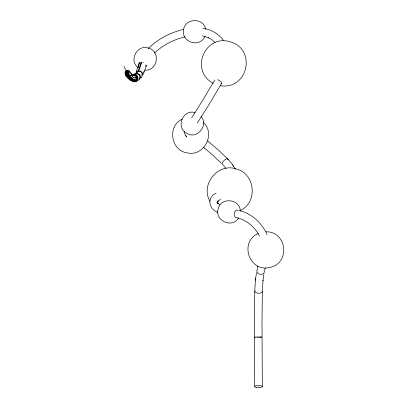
<?xml version="1.0" encoding="UTF-8"?>
<svg xmlns="http://www.w3.org/2000/svg" width="408" height="408" viewBox="0 0 408 408"><rect width="100%" height="100%" fill="white"/><g stroke="black" fill="none" stroke-linecap="round" stroke-linejoin="round"><path stroke-width="0.61" d="M254.76 291.042L254.393 322.014L254.725 386.575M262.349 291.174L261.987 322.009L262.319 386.57M254.806 289.655L255.49 279.715M262.39 289.721L263.007 280.505L262.956 280.985L263.91 274.145M255.571 278.939L256.484 272.575M255.439 280.194L255.627 278.45M130.774 75.903L130.774 75.317M257.387 268.235L257.882 266.067M264.736 270.132L265.225 267.99M141.357 62.271C139.939 66.647 138.74 73.012 133.589 74.327M141.52 62.689L139.143 69.544L136.313 73.618M130.529 74.985L130.601 75.98M138.567 65.255L136.272 71.42M145.778 67.621L143.223 74.429M138.7 66.713L138.955 65.851M138.292 67.968L138.567 67.131M143.519 72.532L143.988 71.359M205.091 35.991C200.323 48.542 180.657 42.32 183.61 29.478C185.247 17.835 203.75 17.595 205.673 29.208M214.802 79.993L201.909 101.643L191.719 117.708M221.692 83.237L208.381 105.611L197.462 122.767M142.157 76.388L140.551 78.545M238.445 218.076C232.045 228.944 214.016 220.213 218.275 208.539C221.172 196.595 240.404 199.119 240.332 211.257M140.571 77.678L141.143 76.939M136.731 79.958L136.685 79.167L137.062 78.953M135.522 80.606L136.216 80.544M136.063 80.305L136.496 80.029L136.073 80.488M148.334 48.491C157.937 38.893 170.488 32.467 183.656 29.386M154.392 53.178C162.884 44.987 173.813 39.474 185.263 36.802M138.037 80.208L137.726 80.488M136.241 73.68L135.094 74.455M137.644 80.56L137.328 80.809M138.761 80.198L139.332 79.744M137.246 80.866L134.844 81.809M216.107 193.106C206.657 197.37 208.585 209.36 217.877 212.339M220.601 199.272L217.801 201.353L218.28 200.818L217.209 202.205L217.301 202.904L217.449 201.552L217.408 202.909L217.209 202.281L217.515 202.944L217.184 202.332L218.168 203.648L217.704 203.108L219.621 204.648M182.065 119.207C167.01 126.143 170.927 150.965 187.42 152.898C203.816 156.784 215.735 134.227 203.699 122.772M240.49 210.477C258.019 202.297 255.245 173.599 236.405 169.004C218.178 162.374 200.012 184.722 209.967 201.215M258.269 233.478C238.756 241.771 249.344 272.896 269.999 267.403C290.639 263.247 286.941 231.168 265.878 231.795M135.951 80.957A3.228 3.121 80.2 0 1 135.665 81.07L136.088 80.942M133.1 75.016L134.054 74.807M135.303 75.215L135.686 75.358M135.216 75.383L135.91 75.322M135.777 75.444L136.624 75.781M136.246 75.801L136.022 75.837A58.885 14.872 85.8 0 1 134.477 75.939M136.491 75.903L136.537 76.694L137.374 76.847M136.537 76.694L136.996 76.867M133.202 80.723L133.895 80.662M134.033 80.789L133.666 80.697M138.169 71.196L138.96 71.13M136.649 74.057L137.18 74.011M254.903 337.156L254.485 337.181L255.097 337.151M261.916 337.095L261.212 337.079M137.654 78.637A61.797 15.606 85.8 0 1 136.894 78.775L136.241 78.826L136.109 77.025L136.762 76.974A59.991 15.147 85.8 0 0 137.501 76.842M134.497 75.123L135.206 75.087M133.656 75.194L134.982 75.123M136.399 75.822L135.787 75.623M136.772 76.908L137.149 76.888M136.889 78.933L137.496 78.871M136.267 80.07L136.874 80.014M133.906 80.957L135.548 80.845M255.092 337.151L256.882 337.105M256.872 337.105L257.591 337.095M257.576 337.095L260.962 337.079M258.279 337.09L258.621 337.085M259.677 337.079L260.024 337.079M260.355 337.079L260.671 337.079M260.952 337.079L261.222 337.079M144.667 70.151C157.187 71.487 161.073 51.811 149.017 48.266C137.7 43.467 128.224 60.425 138.067 67.601M254.612 337.202L254.735 337.207M134.314 74.812L134.905 74.894M134.099 81.319L133.564 81.248M220.565 85.726C247.86 89.979 256.749 49.552 230.418 41.835C204.658 33.757 189.552 71.017 213.241 83.303M202.873 28.305C210.931 29.442 218.673 33.67 223.365 40.412M202.317 35.889L208.814 37.867L208.371 37.653L211.512 39.367L215.149 42.34M195.044 112.588C183.014 108.834 175.415 127.383 186.507 133.202C196.681 140.117 209.243 125.312 201.022 116.372M238.767 210.339C251.338 213.297 261.921 222.834 267.092 234.554M236.88 217.673C246.687 219.968 254.99 227.179 259.452 236.105M207.682 140.918L218.418 150.062L227.771 158.977M203.408 147.217L212.15 154.622L221.279 163.21M227.73 158.936L231.836 163.644L235.36 169.131M223.298 165.276L225.94 168.407M185.676 135.742L186.66 136.945L184.972 134.411L184.411 131.539M232.754 164.903L232.963 165.214M233.606 166.168L233.825 166.495M139.791 75.551L139.868 76.112M138.96 74.531L139.006 74.868M136.762 76.974L136.894 78.775M137.471 76.933L137.491 77.28M137.516 77.739L137.578 78.78M137.246 76.974L137.353 78.821M136.721 75.868L136.767 76.653M126.235 72.308A2.754 0.694 85.8 0 1 127.046 70.839M126.235 72.349A2.754 0.694 85.8 0 0 126.852 75.944A63.668 16.08 85.8 0 0 133.768 80.881M134.421 80.835A63.668 16.08 85.8 0 1 127.505 75.893A2.754 0.694 85.8 0 1 126.888 72.303A2.754 0.694 85.8 0 1 127.699 70.834M135.436 75.108A58.12 14.678 85.8 0 1 131.498 74.215M128.867 71.477A58.12 14.678 85.8 0 1 128.352 70.747A2.754 0.694 85.8 0 0 127.541 72.211A2.754 0.694 85.8 0 0 128.158 75.847A63.668 16.08 85.8 0 0 135.915 80.626M136.675 75.812A58.885 14.872 85.8 0 1 129.632 71.354A1.984 0.5 85.8 0 0 129.045 72.415M129.045 72.456A1.984 0.5 85.8 0 0 129.489 75.047A62.903 15.886 85.8 0 0 137.027 79.805M136.374 79.851A62.903 15.886 85.8 0 1 128.836 75.092A1.984 0.5 85.8 0 1 128.393 72.502A1.984 0.5 85.8 0 1 128.974 71.446M133.691 75.74A58.885 14.872 85.8 0 1 132.896 75.383M125.129 72.701A1.984 0.5 85.8 0 1 125.715 71.64M125.129 72.741A1.984 0.5 85.8 0 0 125.572 75.332A62.903 15.886 85.8 0 0 130.611 79.968M130.417 79.54A62.903 15.886 85.8 0 1 126.225 75.286A1.984 0.5 85.8 0 1 125.776 72.864A1.984 0.5 85.8 0 1 126.271 71.528M126.383 71.181A2.479 0.627 85.8 0 0 125.649 72.502A2.479 0.627 85.8 0 0 126.21 75.74A63.398 16.009 85.8 0 0 133.034 80.662M133.686 80.616A63.398 16.009 85.8 0 1 126.862 75.694A2.479 0.627 85.8 0 1 126.302 72.456M126.307 72.415A2.479 0.627 85.8 0 1 127.036 71.089M136.048 75.347A58.39 14.744 85.8 0 1 130.545 72.956M129.764 72.017A58.39 14.744 85.8 0 1 128.994 70.946M128.994 70.987A2.479 0.627 85.8 0 0 128.26 72.313A2.479 0.627 85.8 0 0 128.821 75.551A63.398 16.009 85.8 0 0 136.481 80.33M135.828 80.376A63.398 16.009 85.8 0 1 128.168 75.597A2.479 0.627 85.8 0 1 127.607 72.359M127.612 72.318A2.479 0.627 85.8 0 1 128.341 70.992A58.39 14.744 85.8 0 0 128.857 71.721M135.395 75.393A58.39 14.744 85.8 0 1 133.844 75.5M137.001 78.683A61.797 15.606 85.8 0 1 136.241 78.826M137.21 76.77A59.991 15.147 85.8 0 1 136.109 77.025M140.326 74.848A59.991 15.147 85.8 0 1 139.985 75.22M138.837 79.397A3.228 3.065 48.9 0 0 139.465 74.786A3.228 3.065 48.9 0 0 134.808 74.399A3.228 3.065 48.9 0 1 139.25 74.97A3.228 3.065 48.9 0 1 138.878 79.397M136.389 72.374A3.228 2.933 30.4 0 1 140.556 71.191A3.228 2.933 30.4 0 1 142.152 75.281M136.002 73.256A3.228 2.933 30.4 0 1 140.219 71.446A3.228 2.933 30.4 0 1 141.811 75.868M133.656 81.039A3.228 3.121 80.2 0 1 132.814 80.575M135.971 75.087A3.228 3.121 80.2 0 1 136.976 80.198M133.732 74.894A3.228 3.121 80.2 0 1 137.532 78.566A3.228 3.121 80.2 0 1 132.855 80.799M146.288 65.606A3.794 2.927 14.2 0 1 145.687 66.968M138.888 65.326A3.794 2.927 14.2 0 1 139.888 62.684M139.444 64.056A3.254 2.509 14.2 0 1 141.02 62.648M143.081 62.587A3.254 2.509 14.2 0 1 143.397 62.674M145.738 65.03A3.254 2.509 14.2 0 1 145.758 65.275M132.799 75.154A3.254 3.152 85.2 0 1 136.904 76.388A3.254 3.152 85.2 0 1 136.073 80.707A3.254 3.152 85.2 0 1 131.83 80.182M132.299 74.817A3.794 3.672 85.2 0 1 137.348 76.102A3.794 3.672 85.2 0 1 136.134 81.314A3.794 3.672 85.2 0 1 131.08 80.029M127.005 72.41A60.894 15.377 85.8 0 1 124.078 66.575M137.032 76.73A60.894 15.377 85.8 0 1 136.303 77.301M262.084 290.379A3.794 2.147 1.5 0 1 258.366 293.25A3.794 2.147 1.5 0 1 255.184 290.062M264.155 270.504A3.794 3.045 12 0 1 262.451 274.074A3.794 3.045 12 0 1 257.683 272.983A3.794 3.045 12 0 1 257.769 269.04M236.589 217.209A3.794 1.892 -80.8 0 1 234.365 213.976A3.794 1.892 -80.8 0 1 237.196 210.064M237.691 210.508A3.794 1.892 -80.8 0 1 237.864 210.798M222.911 164.475A3.794 1.474 -44.7 0 1 224.206 160.359A3.794 1.474 -44.7 0 1 227.888 159.824M217.658 79.703A3.794 1.132 30 0 1 221.294 82.171A3.794 1.132 30 0 1 220.845 83.467M146.197 65.142A3.794 2.927 14.2 0 1 145.789 66.728M138.975 65.785A3.794 2.927 14.2 0 1 139.811 62.679M131.147 75.235C131.396 77.342 131.544 73.914 131.147 75.235M132.467 76.464C132.646 78.499 132.957 75.393 132.467 76.408M133.778 77.285C133.982 79.366 134.242 76.097 133.778 77.285M135.079 77.693C135.298 79.784 135.522 76.454 135.079 77.693M217.24 202.225L217.178 202.924L217.25 202.246M256.341 387.411A3.794 1.03 0 0 0 262.303 386.662A3.794 1.03 0 0 0 256.923 385.637A3.794 1.03 0 0 0 256.341 387.411"/></g></svg>
